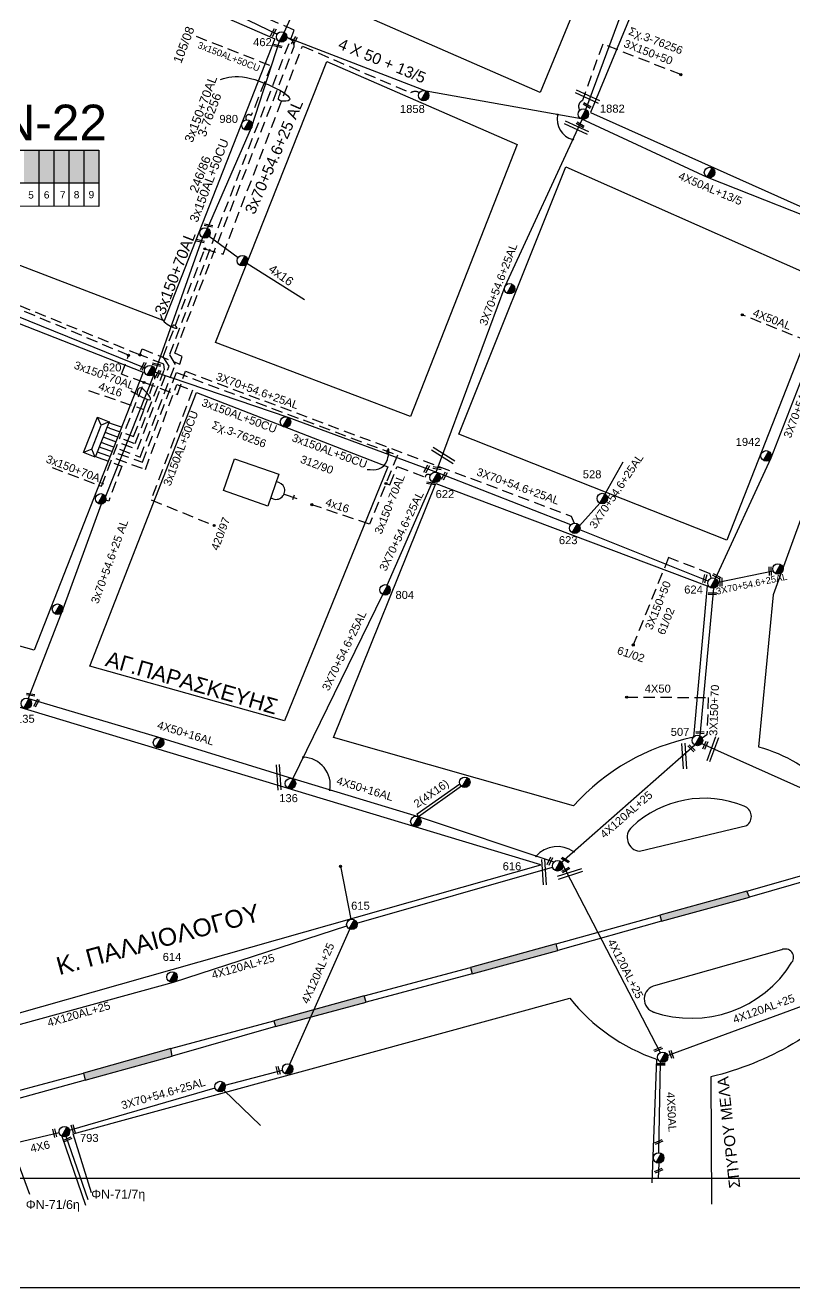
# Model space of a CAD drawing. Header units: millimetres. Extents: x 1421 to 7149, y 883 to 1925.
# Drawn here: x 5358 to 5531.3, y 887.4 to 1171.4 of the extents above; entities that cross this region are included whole.
import ezdxf
from ezdxf.enums import TextEntityAlignment as Align

# ---------------------------------------------------------------- set-up
doc = ezdxf.new("R2010")
doc.units = ezdxf.units.MM
doc.linetypes.add('DASHED', pattern=[19.05, 12.7, -6.35])
for name, color, linetype in [('4 X 50 + 13.5', 7, 'SYN_LINE'), ('Pillar OTE', 7, 'Continuous'), ('TRAIN', 7, 'Continuous'), ('Άγνωστα', 7, 'Continuous'), ('Γυμνά εναέρια ΧΤ (3Φ) 4x50AL', 7, 'Continuous'), ('Γυμνά εναέρια ΧΤ και ΦΟΠ (3Φ)   4x50+16AL', 7, 'Continuous'), ('Εναέρια παροχή ΧΤ 4x16', 7, 'SYN_LINE'), ('Καλώδια ΧΤ   3x150+70AL', 7, 'DASHED'), ('Καλώδια ΧΤ   3x150AL+50CU', 7, 'DASHED'), ('Μηχανική τομή', 7, 'Continuous'), ('Στύλος ΦΜ', 7, 'Continuous'), ('Στύλος ΦΜ @ 1', 7, 'Continuous'), ('Συνδέσεις', 7, 'Continuous'), ('Συνεστραμμένα ΧΤ   3x70+54.6+25 AL', 7, 'SYN_LINE'), ('Συνεστραμμένα ΧΤ   4x120+25 AL', 7, 'SYN_LINE'), ('Τομή', 7, 'Continuous'), ('Υποσταθμός πόλεως', 7, 'Continuous'), ('Υπόβαθρο ΔΕΗ', 7, 'Continuous'), ('Υπόγεια καλώδια Παροχών ΧΤ   4x16AL', 7, 'DASHED'), ('Υπόγεια καλώδια Παροχών ΧΤ   4x50AL', 7, 'DASHED')]:
    doc.layers.add(name, color=color, linetype=linetype)
doc.styles.add('arial', font='ARIAL.TTF')
doc.styles.get("Standard").update_dxf_attribs({"font": 'ARIAL.TTF'})
doc.linetypes.add('SYN_LINE', pattern='A,0.5,-0.0001,["/\\/\\/\\/",Standard,S=0.1,R=0,X=0,Y=-0.05],-0.25', length=0.7501)

# ---------------------------------------------------------------- blocks, each defined once
blk = doc.blocks.new('ΥΠΑΡΧΩΝ ΤΣΙΜΕΝΤΕΝΙΟΣ ΣΤΥΛΟΣ')
at = {"layer": 'Στύλος ΦΜ'}
blk.add_hatch(color=256, dxfattribs=at).paths.add_polyline_path([(-1.29, -2.28, 0.574793), (2.62, 0, 0.268822), (1.3, 2.27)])
blk.add_line((-1.29, -2.28), (1.3, 2.27), dxfattribs=at)
blk.add_circle((0, 0), 2.62, dxfattribs=at)
at = {"layer": 'Στύλος ΦΜ', "flags": 4}
for tag, p in [('ΤΥΠΟΣ', (-4.91, 3.03)), ('ΑΡΙΘΜΟΣ', (-4.68, 8.05))]:
    blk.add_attdef(tag, p, '', height=4, dxfattribs=at)
blk = doc.blocks.new('ΥΠΟΣΤΑΘΜΟΣ ΠΟΛΕΩΣ 8 ΑΝΑΧΩΡΗΣΕΩΝ')
at = {"layer": 'Υποσταθμός πόλεως', "linetype": 'Continuous', "ltscale": 40}
for p, q in [((-8.18, -2.82), (-8.18, -4)), ((-5.9, -2.82), (-5.9, -4)), ((-3.55, -2.82), (-3.55, -4)), ((-1.28, -2.82), (-1.28, -4)), ((1.23, -2.82), (1.23, -4)), ((3.56, -2.82), (3.56, -4)), ((6.03, -2.82), (6.03, -4)), ((8.16, -2.82), (8.16, -4))]:
    blk.add_line(p, q, dxfattribs=at)
blk.add_lwpolyline([(-8.57, 2.82), (8.57, 2.82), (8.57, -2.82), (-8.57, -2.82)], close=True, dxfattribs=at)
for points in [[(-5.75, 0), (-8.57, 2.82)], [(5.75, 0), (8.57, 2.82)], [(-8.57, -2.82), (-5.75, 0)], [(-5.75, 0), (5.75, 0)], [(8.57, -2.82), (5.75, 0)]]:
    blk.add_lwpolyline(points, dxfattribs=at)
at = {"layer": 'Υποσταθμός πόλεως', "linetype": 'SYN_LINE', "ltscale": 40, "flags": 1}
for tag, p in [('ΜΕΤΑΣΧΗΜΑΤΙΣΜΟΣ', (9.59, 1.44)), ('ΙΣΧΥΣ', (9.57, -1.35)), ('ΑΡΙΘΜΟΣ', (9.69, -4.07))]:
    blk.add_attdef(tag, p, '', height=1.8, dxfattribs=at)
blk = doc.blocks.new('_ΣΥΝΔΕΣΗ')
at = {"layer": 'Συνδέσεις', "linetype": 'SYN_LINE', "ltscale": 40}
blk.add_hatch(color=256, dxfattribs=at).paths.add_polyline_path([(0.5, -0.01, 1), (-0.5, -0.01, 1)])
at = {"layer": 'Συνδέσεις'}
blk.add_circle((0, -0.01), 0.5, dxfattribs=at)
blk = doc.blocks.new('ΜΗΧΑΝΙΚΗ ΤΟΜΗ')
at = {"layer": 'Μηχανική τομή', "ltscale": 40}
for p, q in [((-3.7, 1.2), (3.9, 1.2)), ((3.9, -0.4), (-3.7, -0.4))]:
    blk.add_line(p, q, dxfattribs=at)
blk = doc.blocks.new('ΤΟΜΗ')
at = {"layer": 'Τομή', "ltscale": 40}
for p, q in [((10.9, 0.2), (-12.1, 0.2)), ((10.9, -2.6), (-12.1, -2.6))]:
    blk.add_line(p, q, dxfattribs=at)

msp = doc.modelspace()

# ---------------------------------------------------------------- hatches: boundary and pattern name
at = {"lineweight": -3, "ltscale": 0.1}
for color, points in [(173, [(5357.79, 1135.99), (5361.18, 1135.99), (5361.18, 1143.36), (5357.8, 1143.36)]), (1, [(5361.18, 1135.99), (5364.58, 1135.98), (5364.58, 1143.36), (5361.18, 1143.36)]), (151, [(5364.58, 1135.98), (5367.91, 1135.98), (5367.92, 1143.36), (5364.58, 1143.36)]), (30, [(5367.91, 1135.98), (5371.3, 1135.98), (5371.3, 1143.36), (5367.92, 1143.36)]), (50, [(5371.3, 1135.98), (5374.62, 1135.97), (5374.62, 1143.36), (5371.3, 1143.36)])]:
    msp.add_hatch(color=color, dxfattribs=at).paths.add_polyline_path(points)
at = {"layer": 'TRAIN', "lineweight": -3, "ltscale": 0.2, "true_color": 0x000000}
h = msp.add_hatch(color=18, dxfattribs=at)
h.paths.add_polyline_path([(5307.8, 916.69), (5307.42, 918.5), (5291.25, 913.97), (5291.64, 912.39)])
h.paths.add_polyline_path([(5346.98, 927.34), (5346.42, 929.06), (5327.1, 923.73), (5327.5, 922.11)])
h.paths.add_polyline_path([(5391.16, 939.49), (5390.8, 941.26), (5371.15, 935.67), (5371.54, 934.13)])
h.paths.add_polyline_path([(5434.79, 951.66), (5434.38, 953.09), (5414.01, 947.46), (5414.41, 946.17)])
h.paths.add_polyline_path([(5477.96, 963.3), (5477.54, 964.78), (5458.29, 959.48), (5458.63, 957.99)])
h.paths.add_polyline_path([(5521.09, 975.25), (5520.53, 976.64), (5500.93, 971.24), (5501.27, 969.85)])
h.paths.add_polyline_path([(5564.01, 987.31), (5563.53, 988.6), (5544.44, 983.44), (5544.83, 982.11)])
h.paths.add_polyline_path([(5607.53, 999.35), (5607.16, 1000.76), (5587.56, 995.37), (5587.86, 994.04)])
h.paths.add_polyline_path([(5650.69, 1011.59), (5650.43, 1012.86), (5630.95, 1007.38), (5631.3, 1006.34)])
h.paths.add_polyline_path([(5693.88, 1023.68), (5693.54, 1024.95), (5674.54, 1019.61), (5674.85, 1018.33)])
h.paths.add_polyline_path([(5737.23, 1035.54), (5736.76, 1037), (5717.39, 1031.65), (5717.78, 1030.17)])
h.paths.add_polyline_path([(5781.19, 1047.77), (5780.76, 1049.26), (5760.34, 1043.65), (5760.67, 1041.73)])
h.paths.add_polyline_path([(5823.52, 1059.63), (5823.07, 1061.07), (5803.83, 1055.75), (5804.29, 1053.97)])
h.paths.add_polyline_path([(5866.61, 1071.7), (5866.15, 1073.03), (5846.43, 1067.52), (5846.95, 1066.09)])
h.paths.add_polyline_path([(5909.89, 1083.42), (5909.41, 1084.91), (5889.8, 1079.69), (5890.21, 1078.15)])
h.paths.add_polyline_path([(5953.62, 1094.95), (5953.28, 1096.29), (5933.64, 1091.23), (5934.01, 1089.9)])
h.paths.add_polyline_path([(5997.35, 1106.64), (5996.86, 1108.11), (5977.14, 1102.73), (5977.41, 1101.27)])
h.paths.add_polyline_path([(6041.21, 1118.34), (6040.88, 1119.37), (6021.2, 1114.3), (6021.57, 1112.96)])
h.paths.add_polyline_path([(6084.53, 1129.62), (6084.2, 1130.76), (6064.3, 1125.6), (6064.68, 1124.35)])
h.paths.add_polyline_path([(6127.84, 1140.22), (6127.5, 1141.53), (6107.81, 1136.75), (6108.04, 1135.46)])
h.paths.add_polyline_path([(6171.81, 1151.11), (6171.55, 1152.4), (6152.67, 1147.67), (6152.97, 1146.48)])
h.paths.add_polyline_path([(6215.28, 1161.86), (6215.01, 1163.14), (6195.81, 1158.3), (6195.88, 1157.15)])
h.paths.add_polyline_path([(6259.15, 1172.81), (6258.76, 1174.15), (6239.12, 1169.06), (6239.43, 1167.95)])
h.paths.add_polyline_path([(6302.5, 1183.67), (6302.14, 1184.91), (6282.47, 1179.85), (6282.81, 1178.57)])
h.paths.add_polyline_path([(6345.81, 1195.12), (6345.34, 1196.39), (6325.6, 1191.31), (6326.02, 1189.97)])
h.paths.add_polyline_path([(6389.67, 1206.66), (6389.36, 1207.87), (6369.29, 1202.62), (6369.56, 1201.31)])
h.paths.add_polyline_path([(6431.91, 1217.89), (6431.52, 1219.19), (6411.91, 1213.83), (6412.23, 1212.81)])
h.paths.add_polyline_path([(6475.2, 1229.3), (6474.9, 1230.66), (6454.09, 1224.93), (6454.19, 1223.75)])
h.paths.add_polyline_path([(6518.46, 1241.13), (6518.14, 1242.4), (6498.69, 1237.32), (6498.94, 1235.86)])
h.paths.add_polyline_path([(6561.41, 1252.93), (6561.1, 1254.23), (6541.97, 1248.81), (6542.17, 1247.61)])
h.paths.add_polyline_path([(6605.11, 1264.65), (6604.74, 1265.83), (6585.45, 1260.81), (6585.83, 1259.21)])
h.paths.add_polyline_path([(6648.4, 1276.42), (6648.08, 1277.7), (6628.72, 1272.46), (6629.08, 1271.24)])
h.paths.add_polyline_path([(6691.88, 1288.22), (6691.32, 1289.41), (6671.43, 1284.06), (6671.77, 1282.84)])
h.paths.add_polyline_path([(6734.35, 1299.93), (6733.96, 1301.31), (6715.25, 1296.1), (6715.55, 1294.88)])
h.paths.add_polyline_path([(6778.12, 1311.81), (6777.64, 1313.25), (6758.13, 1307.89), (6758.57, 1306.43)])
h.paths.add_polyline_path([(6825.97, 1324.96), (6825.39, 1326.48), (6801.39, 1319.86), (6801.75, 1318.29)])
h.paths.add_polyline_path([(6869.13, 1336.91), (6868.69, 1338.47), (6844.91, 1331.97), (6845.37, 1330.54)])
h.paths.add_polyline_path([(6912.31, 1348.82), (6911.85, 1350.46), (6887.72, 1343.51), (6888.16, 1342.14)])
h.paths.add_polyline_path([(6956.15, 1360.98), (6955.58, 1362.85), (6931.4, 1355.89), (6932, 1354.3)])
h.paths.add_polyline_path([(6984.31, 1370.76), (6975.32, 1368.08), (6975.69, 1366.38), (6984.41, 1368.68)])

# ---------------------------------------------------------------- linework, layer by layer
at = {"lineweight": -3, "ltscale": 0.1}
for points in [[(4932.72, 1917.4), (7149.36, 1917.4), (7149.36, 887.4), (4932.72, 887.4)], [(5038.25, 1899.55), (6989.1, 1899.55), (6989.1, 911.99), (5038.25, 911.99)]]:
    msp.add_lwpolyline(points, close=True, dxfattribs=at)
at = {"layer": '4 X 50 + 13.5', "color": 6, "lineweight": -3, "ltscale": 20}
msp.add_lwpolyline([(5543.52, 1124.59), (5511.66, 1137.2), (5483.2, 1150.37), (5448.34, 1156.63), (5416.93, 1168.67)], dxfattribs=at)
at = {"layer": 'Pillar OTE', "lineweight": -3, "ltscale": 40}
for points in [[(5344.29, 1130.72), (5344.29, 1143.36), (5374.62, 1143.36), (5374.62, 1130.69), (5344.29, 1130.72)], [(5361.18, 1130.7), (5361.18, 1143.36)], [(5364.58, 1130.7), (5364.58, 1143.36)], [(5367.91, 1130.7), (5367.92, 1143.36)], [(5371.3, 1130.69), (5371.3, 1143.36)], [(5344.29, 1136), (5374.62, 1135.97)]]:
    msp.add_lwpolyline(points, dxfattribs=at)
at = {"layer": 'TRAIN', "color": 18, "lineweight": -3, "ltscale": 0.2, "true_color": 0x000000}
for points in [[(5346.42, 929.06), (5371.15, 935.67), (5371.54, 934.13), (5391.16, 939.49), (5390.8, 941.26), (5414.01, 947.46), (5414.41, 946.17), (5434.79, 951.66), (5434.38, 953.09), (5458.29, 959.48), (5458.63, 957.99), (5477.96, 963.3), (5477.54, 964.78), (5500.93, 971.24), (5501.27, 969.85), (5521.09, 975.25), (5520.53, 976.64), (5544.44, 983.44)], [(5544.83, 982.11), (5521.09, 975.25), (5520.53, 976.64), (5500.93, 971.24), (5501.27, 969.85), (5477.96, 963.3), (5477.54, 964.78), (5458.29, 959.48), (5458.63, 957.99), (5434.79, 951.66), (5434.38, 953.09), (5414.01, 947.46), (5414.41, 946.17), (5391.16, 939.49), (5390.8, 941.26), (5371.15, 935.67), (5371.54, 934.13), (5346.98, 927.34)]]:
    msp.add_lwpolyline(points, dxfattribs=at)
at = {"layer": 'Άγνωστα', "lineweight": -3, "ltscale": 0.1}
msp.add_lwpolyline([(5405.16, 1073.91), (5415.14, 1070.44), (5412.64, 1063.26), (5402.66, 1066.73)], close=True, dxfattribs=at)
for points in [[(5416.31, 1065.96), (5419.2, 1064.98)], [(5418.6, 1065.72), (5418.23, 1064.67)]]:
    msp.add_lwpolyline(points, dxfattribs=at)
msp.add_arc((5414.51, 1066.73), 1.96, 232.3202, 89.3492, dxfattribs=at)
for points in [[(5381.83, 1089.17), (5386.26, 1087.5), (5383.69, 1089.78), (5383.16, 1088.38)], [(5435, 1071.49), (5439.57, 1073.74), (5439.69, 1076.03), (5439.47, 1075.28), (5439.84, 1075.08)]]:
    msp.add_spline(points, degree=3, dxfattribs=at)
at = {"layer": 'Γυμνά εναέρια ΧΤ (3Φ) 4x50AL', "color": 1, "lineweight": -3, "ltscale": 0.2}
msp.add_lwpolyline([(5337.59, 1203.9), (5380.72, 1185.89), (5414.75, 1169.42)], dxfattribs=at)
at = {"layer": 'Γυμνά εναέρια ΧΤ (3Φ) 4x50AL', "color": 5, "lineweight": -3, "ltscale": 0.2}
for points in [[(5500.98, 938.23), (5500.58, 917.78)], [(5500.68, 915.43), (5500.53, 911.99)]]:
    msp.add_lwpolyline(points, dxfattribs=at)
at = {"layer": 'Γυμνά εναέρια ΧΤ και ΦΟΠ (3Φ)   4x50+16AL', "color": 1, "lineweight": -3, "ltscale": 0.1}
msp.add_lwpolyline([(5484.28, 1152.46), (5497.9, 1189.4), (5513.05, 1225.21), (5523.01, 1246.42)], dxfattribs=at)
at = {"layer": 'Γυμνά εναέρια ΧΤ και ΦΟΠ (3Φ)   4x50+16AL', "color": 85, "lineweight": -3, "ltscale": 0.1}
msp.add_lwpolyline([(5418.28, 1001.89), (5388.65, 1011.06), (5358.88, 1019.88)], dxfattribs=at)
at = {"layer": 'Εναέρια παροχή ΧΤ 4x16', "color": 85, "lineweight": -3, "ltscale": 0.1}
for points in [[(5399.42, 1123.96), (5406.01, 1119.21)], [(5407.96, 1117.87), (5420.89, 1109.73)]]:
    msp.add_lwpolyline(points, dxfattribs=at)
at = {"layer": 'Εναέρια παροχή ΧΤ 4x16', "color": 30, "linetype": 'Continuous', "lineweight": -3, "ltscale": 0.1}
for points in [[(5446.57, 993.34), (5446.31, 994.05), (5455.89, 1000.77)], [(5456.24, 1000.23), (5446.57, 993.34)]]:
    msp.add_lwpolyline(points, dxfattribs=at)
at = {"layer": 'Εναέρια παροχή ΧΤ 4x16', "color": 30, "linetype": 'Continuous', "lineweight": -3, "ltscale": 0.2}
msp.add_lwpolyline([(5429.01, 982.21), (5431.35, 970.3)], dxfattribs=at)
at = {"layer": 'Καλώδια ΧΤ   3x150+70AL', "color": 6, "lineweight": -3, "ltscale": 0.2}
msp.add_lwpolyline([(5376.15, 1078.59), (5383.31, 1076.04), (5390.45, 1094.73), (5389.11, 1096.87), (5398.46, 1121.11), (5402.61, 1119.93), (5420.47, 1166.73), (5444.78, 1156.22, -0.280395), (5446.78, 1156.27)], format="xyb", dxfattribs=at)
at = {"layer": 'Καλώδια ΧΤ   3x150+70AL', "color": 173, "lineweight": -3, "ltscale": 0.2}
for points in [[(5377.42, 1081.81), (5380.71, 1080.74), (5384.8, 1091.07), (5379.72, 1092.91), (5381.31, 1097.18), (5353.98, 1108.7), (5352.99, 1108.21)], [(5511.83, 1020.21), (5511.53, 1011.79), (5510.43, 1011.06)]]:
    msp.add_lwpolyline(points, dxfattribs=at)
at = {"layer": 'Καλώδια ΧΤ   3x150+70AL', "color": 27, "lineweight": -3, "ltscale": 0.2}
msp.add_lwpolyline([(5364.09, 1071.93), (5375.2, 1067.72), (5379.83, 1079.85)], dxfattribs=at)
at = {"layer": 'Καλώδια ΧΤ   3x150+70AL', "color": 30, "lineweight": -3, "ltscale": 0.2}
msp.add_lwpolyline([(5441.83, 1074.72), (5435.54, 1059.16)], dxfattribs=at)
msp.add_lwpolyline([(5439.25, 1068.33), (5440.16, 1068.07), (5441.79, 1072.14), (5448.05, 1069.76, -0.628968), (5449.25, 1070.17)], format="xyb", dxfattribs=at)
at = {"layer": 'Καλώδια ΧΤ   3x150AL+50CU', "color": 151, "lineweight": -3, "ltscale": 0.2}
msp.add_lwpolyline([(5375.69, 1077.42), (5383.91, 1074.29), (5391.85, 1095.09), (5390.58, 1097.41), (5418.58, 1170.35), (5339.45, 1204.35, 0.571499), (5337.55, 1205.03)], format="xyb", dxfattribs=at)
at = {"layer": 'Καλώδια ΧΤ   3x150AL+50CU', "color": 1, "lineweight": -3, "ltscale": 0.2}
for points in [[(5396.52, 1168.95), (5413.41, 1162.32), (5408.91, 1151.1)], [(5383.87, 1097.26), (5384.34, 1098.63), (5392.84, 1095.21), (5393.41, 1096.88), (5391.69, 1097.66), (5418.53, 1166.49)], [(5376.58, 1079.68), (5382.79, 1077.33), (5389.38, 1093.92), (5389.24, 1095.22), (5383.87, 1097.26), (5348.83, 1111.57), (5321.68, 1122.79)]]:
    msp.add_lwpolyline(points, dxfattribs=at)
at = {"layer": 'Καλώδια ΧΤ   3x150AL+50CU', "color": 6, "lineweight": -3, "ltscale": 0.2}
msp.add_lwpolyline([(5505.66, 1160.33), (5488.05, 1167.2), (5483.47, 1154.49, 0.471854), (5482.9, 1152.31)], format="xyb", dxfattribs=at)
at = {"layer": 'Καλώδια ΧΤ   3x150AL+50CU', "color": 173, "lineweight": -3, "ltscale": 0.2}
for points in [[(5384.8, 1091.07), (5392.31, 1088.36), (5394.11, 1093.59), (5480.96, 1061.01), (5481.66, 1059.44)], [(5512.46, 1047.04), (5512.25, 1048.04), (5502.88, 1051.66), (5494.93, 1032.01)]]:
    msp.add_lwpolyline(points, dxfattribs=at)
at = {"layer": 'Καλώδια ΧΤ   3x150AL+50CU', "color": 30, "lineweight": -3, "ltscale": 0.2}
msp.add_lwpolyline([(5375.28, 1076.37), (5384.42, 1073.16), (5392.1, 1093.29), (5441.83, 1074.72)], dxfattribs=at)
at = {"layer": 'Καλώδια ΧΤ   3x150AL+50CU', "color": 27, "lineweight": -3, "ltscale": 0.2}
msp.add_lwpolyline([(5377.03, 1080.82), (5382.45, 1078.93), (5384.78, 1084.99), (5387.25, 1091.79), (5387.12, 1093.18)], dxfattribs=at)
at = {"layer": 'Καλώδια ΧΤ   3x150AL+50CU', "color": 50, "lineweight": -3, "ltscale": 0.2}
msp.add_lwpolyline([(5374.85, 1075.27), (5385.1, 1071.5), (5392.17, 1090.63), (5395.7, 1089.3), (5386.37, 1064.66), (5400.58, 1058.87)], dxfattribs=at)
at = {"layer": 'Καλώδια ΧΤ   3x150AL+50CU', "color": 85, "lineweight": -3, "ltscale": 0.2}
msp.add_lwpolyline([(5374.43, 1074.21), (5379.77, 1072.26), (5376.83, 1064.39), (5376.17, 1064.57)], dxfattribs=at)
at = {"layer": 'Καλώδια ΧΤ   3x150AL+50CU', "color": 1, "lineweight": -3, "ltscale": 0.2}
for centre, radius, start, end in [((5417.05, 1166.91), 1.54, 343.9966, 96.5553), ((5408.39, 1150.62), 0.708, 42.652, 219.3527)]:
    msp.add_arc(centre, radius, start, end, dxfattribs=at)
at = {"layer": 'Συνεστραμμένα ΧΤ   3x70+54.6+25 AL', "color": 85, "lineweight": -3, "ltscale": 20}
for points in [[(5416.34, 1169.83), (5424.29, 1187.51)], [(5397.93, 1123.69), (5387.22, 1093.42), (5376.1, 1065.39)], [(5375.15, 1063.71), (5366.5, 1040.06), (5358.72, 1019.95)], [(5365.71, 922.25), (5305.24, 908)]]:
    msp.add_lwpolyline(points, dxfattribs=at)
at = {"layer": 'Συνεστραμμένα ΧΤ   3x70+54.6+25 AL', "color": 1, "lineweight": -3, "ltscale": 20}
msp.add_lwpolyline([(5399.1, 1125.73), (5408.96, 1148.41), (5415.34, 1168.08)], dxfattribs=at)
at = {"layer": 'Συνεστραμμένα ΧΤ   3x70+54.6+25 AL', "color": 6, "lineweight": -3, "ltscale": 20}
msp.add_lwpolyline([(5450.56, 1070.87), (5466.07, 1112.75), (5483.43, 1150.26)], dxfattribs=at)
at = {"layer": 'Συνεστραμμένα ΧΤ   3x70+54.6+25 AL', "color": 173, "lineweight": -3, "ltscale": 20}
for points in [[(5513.45, 1046.96), (5525.95, 1074.13), (5537.51, 1103.81), (5544.05, 1123.17)], [(5480.86, 1059.02), (5450.92, 1070.73)], [(5511.77, 1046.37), (5482.88, 1057.89)], [(5526.44, 1048.62), (5514.04, 1046.09)], [(5509.96, 1011.54), (5513.04, 1044.77)]]:
    msp.add_lwpolyline(points, dxfattribs=at)
at = {"layer": 'Συνεστραμμένα ΧΤ   3x70+54.6+25 AL', "color": 27, "lineweight": -3, "ltscale": 20}
for points in [[(5385.03, 1094.27), (5353.03, 1107.25)], [(5450.92, 1070.73), (5417.23, 1083.2), (5387.22, 1093.42)], [(5510.36, 1009.87), (5536.74, 998.05)]]:
    msp.add_lwpolyline(points, dxfattribs=at)
at = {"layer": 'Συνεστραμμένα ΧΤ   3x70+54.6+25 AL', "color": 173, "lineweight": -3, "ltscale": 8}
for points in [[(5492.61, 1073.1), (5488.55, 1065.97)], [(5487.38, 1063.92), (5482.82, 1058.8)]]:
    msp.add_lwpolyline(points, dxfattribs=at)
at = {"layer": 'Συνεστραμμένα ΧΤ   3x70+54.6+25 AL', "color": 30, "lineweight": -3, "ltscale": 20}
for points in [[(5439.54, 1045.49), (5449.75, 1068.69)], [(5418.28, 1001.89), (5438.55, 1043.35)], [(5403.05, 932.96), (5415.97, 936.32)], [(5367.99, 922.84), (5400.78, 932.34)], [(5372.21, 907.19), (5367.24, 921.4)]]:
    msp.add_lwpolyline(points, dxfattribs=at)
msp.add_lwpolyline([(5439.06, 1044.41), (5439.06, 1044.41)], close=True, dxfattribs=at)
at = {"layer": 'Συνεστραμμένα ΧΤ   3x70+54.6+25 AL', "color": 30, "lineweight": -3, "ltscale": 15}
msp.add_lwpolyline([(5402.76, 931.85), (5410.99, 923.9)], dxfattribs=at)
at = {"layer": 'Συνεστραμμένα ΧΤ   4x120+25 AL', "color": 5, "lineweight": -3, "ltscale": 20}
for points in [[(5508.8, 1009.49), (5478.8, 983.1), (5501.01, 940.3)], [(5502.66, 939.66), (5546.09, 955.61)]]:
    msp.add_lwpolyline(points, dxfattribs=at)
at = {"layer": 'Συνεστραμμένα ΧΤ   4x120+25 AL', "color": 30, "lineweight": -3, "ltscale": 20}
for points in [[(5477.09, 983.16), (5446.57, 993.34), (5418.34, 1001.86)], [(5432.71, 969.46), (5476.78, 982)], [(5391.42, 956.17), (5430.45, 968.81)], [(5417.59, 937.69), (5431.1, 968.06)], [(5354, 945.91), (5354, 945.91), (5391.42, 956.17)]]:
    msp.add_lwpolyline(points, dxfattribs=at)
at = {"layer": 'Συνεστραμμένα ΧΤ   4x120+25 AL', "color": 151, "lineweight": -3, "ltscale": 20}
msp.add_lwpolyline([(5501.56, 939.25), (5501.56, 939.25)], dxfattribs=at)
at = {"layer": 'Συνεστραμμένα ΧΤ   4x120+25 AL', "color": 85, "lineweight": -3, "ltscale": 20}
msp.add_lwpolyline([(5366.28, 921.49), (5371.64, 905.99)], dxfattribs=at)
at = {"layer": 'Υπόβαθρο ΔΕΗ', "lineweight": -3, "ltscale": 0.2}
for points in [[(5473.95, 1156.33), (5430.18, 1175.39), (5466.3, 1266.53), (5512.55, 1249.9), (5473.95, 1156.33)], [(5485.34, 1151.79), (5543.82, 1125.6), (5580.14, 1224.68), (5524.19, 1245.63), (5485.34, 1151.79)], [(5318.27, 1132.16), (5346.99, 1197.59), (5414.25, 1168.41), (5389.33, 1104.9), (5318.27, 1132.16)], [(5444.79, 1083.44), (5400.91, 1100.09), (5425.97, 1163.27), (5468.83, 1144.62), (5444.79, 1083.44)], [(5515.98, 1055.62), (5455.64, 1079.47), (5479.76, 1139.61), (5538.71, 1113.47), (5515.98, 1055.62)], [(5328.05, 1079.59), (5338.48, 1111.45), (5384.56, 1093.38), (5360.04, 1030.83), (5288.22, 1050.94)], [(5372.6, 1027.23), (5396.59, 1088.81), (5439.68, 1072.07), (5416.4, 1014.94), (5372.6, 1027.23)], [(5261, 922.12), (5474.1, 982.51), (5303.96, 1033.88), (5294.72, 1029.64), (5261, 922.12)], [(5359.1, 908.37), (5355.43, 918.35), (5317.4, 908.04)]]:
    msp.add_lwpolyline(points, dxfattribs=at)
for points in [[(5538.98, 999.73), (5558.66, 1005.89), (5593.8, 1098.2), (5550.82, 1110.16), (5526.45, 1043.28), (5523.15, 1009.1, -0.133383), (5538.98, 999.73, 3.241505)], [(5481.49, 995.82), (5427.44, 1011.21), (5450.48, 1068.31), (5511.55, 1045.34), (5508.52, 1011.25, 0.161605), (5481.49, 995.82, -4.421072)], [(5576.03, 913.83), (5600.39, 919.14), (5600.03, 926.8), (5546.22, 954.75, -0.151715), (5512.41, 934.87), (5512.55, 906.21)], [(5372.98, 908.76), (5368.81, 922.01), (5480.62, 952.53, 0.141832), (5500.15, 938.82), (5499.14, 911.04)]]:
    msp.add_lwpolyline(points, format="xyb", dxfattribs=at)
at = {"layer": 'Υπόβαθρο ΔΕΗ', "lineweight": -3, "ltscale": 0.1}
for points in [[(5496.34, 985.59), (5520.47, 991.43)], [(5528.34, 963.42), (5499.94, 955.41)]]:
    msp.add_lwpolyline(points, dxfattribs=at)
at = {"layer": 'Υπόβαθρο ΔΕΗ', "lineweight": -3}
for centre, radius, start, end in [((5482.62, 1150.37), 4.85, 168.8279, 254.4164), ((5420.46, 1000.49), 6.27, 349.3378, 88.2644), ((5477.84, 980.27), 6.4, 54.8377, 138.5457)]:
    msp.add_arc(centre, radius, start, end, dxfattribs=at)
at = {"layer": 'Υπόβαθρο ΔΕΗ', "lineweight": -3, "ltscale": 0.1}
for centre, radius, start, end in [((5510.88, 973.83), 23.69, 67.6893, 133.3679), ((5519.09, 993.43), 2.43, 304.3559, 71.3907), ((5496.7, 988.71), 3.14, 131.8108, 263.2731), ((5529.16, 961.74), 1.87, 323.3236, 115.8971), ((5508.02, 974.68), 26.65, 250.8848, 328.1534), ((5500.52, 952.36), 3.11, 100.6858, 256.1057)]:
    msp.add_arc(centre, radius, start, end, dxfattribs=at)
for points in [[(5402.04, 1159.26), (5407.89, 1159.7), (5416.71, 1154.34), (5415.1, 1154.73), (5415.34, 1155.88), (5415.56, 1156.68)], [(5388.46, 1106.41), (5389.98, 1104.19), (5392.19, 1103.46), (5391.39, 1103.99), (5391.19, 1103.53)]]:
    msp.add_spline(points, degree=3, dxfattribs=at)
at = {"layer": 'Υπόγεια καλώδια Παροχών ΧΤ   4x16AL', "color": 27, "lineweight": -3, "ltscale": 0.2}
msp.add_lwpolyline([(5372.26, 1089.26), (5384.78, 1084.99)], dxfattribs=at)
at = {"layer": 'Υπόγεια καλώδια Παροχών ΧΤ   4x16AL', "color": 30, "lineweight": -3, "ltscale": 0.2}
msp.add_lwpolyline([(5435.54, 1059.16), (5422.57, 1063.57)], dxfattribs=at)
at = {"layer": 'Υπόγεια καλώδια Παροχών ΧΤ   4x50AL', "color": 173, "lineweight": -3, "ltscale": 0.2}
for points in [[(5535.66, 1103.96), (5534.35, 1100.33), (5519.47, 1106.29)], [(5493.45, 1020.26), (5511.83, 1020.21)]]:
    msp.add_lwpolyline(points, dxfattribs=at)

# ---------------------------------------------------------------- block references
at = {"layer": 'Μηχανική τομή', "lineweight": -3}
for p, xscale, yscale, zscale, rotation in [((5413.83, 1169.86), 0.2500000000009046, 0.2500000000009046, 0.2500000000009046, 240.8557894350664), ((5418.58, 1168.04), 0.2500000000009046, 0.2500000000009046, 0.2500000000009046, 240.8557894350664), ((5414.95, 1166.86), 0.2500000000010965, 0.2500000000010965, 0.2500000000010965, 167.7258165269128), ((5484.61, 1153.46), 0.2500000000019013, 0.2500000000019013, 0.2500000000019013, 148.9076831861475), ((5483.06, 1149.1), 0.2500000000019013, 0.2500000000019013, 0.2500000000019013, 148.9076831861475), ((5399.33, 1126.47), 0.2500000000010965, 0.2500000000010965, 0.2500000000010965, 167.7258165269128), ((5397.51, 1122.97), 0.2500000000010965, 0.2500000000010965, 0.2500000000010965, 167.7258165269128), ((5384.53, 1094.79), 0.2500000000009923, 0.2500000000009923, 0.2500000000009923, 241.324472097579), ((5387.66, 1095.17), 0.2500000000010965, 0.2500000000010965, 0.2500000000010965, 167.7258165269128), ((5387.89, 1093), 0.2500000000009923, 0.2500000000009923, 0.2500000000009923, 241.324472097579), ((5448.35, 1071.68), 0.2500000000009923, 0.2500000000009923, 0.2500000000009923, 241.324472097579), ((5450.83, 1071.88), 0.2500000000009366, 0.2500000000009366, 0.2500000000009366, 171.3215733661055), ((5452.32, 1070.09), 0.2500000000009923, 0.2500000000009923, 0.2500000000009923, 241.324472097579), ((5449.39, 1068.47), 0.2500000000009366, 0.2500000000009366, 0.2500000000009366, 171.3215733661055), ((5525.85, 1048.59), 0.2500000000008227, 0.2500000000008227, 0.2500000000008227, 91.51974563577927), ((5511.11, 1046.87), 0.250000000000757, 0.250000000000757, 0.250000000000757, 74.83224031745658), ((5513.77, 1047.52), 0.2500000000006323, 0.2500000000006323, 0.2500000000006323, 152.4461960767975), ((5514.77, 1046.13), 0.2500000000008227, 0.2500000000008227, 0.2500000000008227, 91.51974563577927), ((5512.73, 1043.45), 0.2500000000010112, 0.2500000000010112, 0.2500000000010112, 358.3813815455956), ((5359.31, 1020.91), 0.2500000000010174, 0.2500000000010174, 0.2500000000010174, 170.0790743430579), ((5360.51, 1019.03), 0.2500000000009923, 0.2500000000009923, 0.2500000000009923, 241.324472097579), ((5509.98, 1012.4), 0.2500000000008908, 0.2500000000008908, 0.2500000000008908, 176.3212538849071), ((5508.13, 1008.83), 0.2500000000008989, 0.2500000000008989, 0.2500000000008989, 136.4974392631118), ((5511.23, 1009.34), 0.2500000000006644, 0.2500000000006644, 0.2500000000006644, 65.39041015208609), ((5476.06, 983.44), 0.2500000000019363, 0.2500000000019363, 0.2500000000019363, 243.511125088311), ((5479.7, 983.7), 0.2500000000019013, 0.2500000000019013, 0.2500000000019013, 148.9076831861475), ((5479.72, 981.51), 0.2500000000017827, 0.2500000000017827, 0.2500000000017827, 209.6920963125933), ((5500.51, 941.16), 0.250000000000904, 0.250000000000904, 0.250000000000904, 203.8324339419202), ((5503.39, 939.9), 0.2500000000006313, 0.2500000000006313, 0.2500000000006313, 289.793757501884), ((5501.16, 937.76), 0.2500000000007838, 0.2500000000007838, 0.2500000000007838, 179.3283911395822), ((5415.07, 936.31), 0.2500000000004533, 0.2500000000004533, 0.2500000000004533, 104.9205903053402), ((5364.77, 922.2), 0.2500000000004533, 0.2500000000004533, 0.2500000000004533, 104.9205903053402), ((5368.94, 923.15), 0.2500000000004533, 0.2500000000004533, 0.2500000000004533, 104.9205903053402), ((5367.59, 920.89), 0.250000000000904, 0.250000000000904, 0.250000000000904, 203.8324339419202), ((5500.63, 920.28), 0.250000000000904, 0.250000000000904, 0.250000000000904, 203.8324339419202), ((5500.61, 913.83), 0.250000000000904, 0.250000000000904, 0.250000000000904, 203.8324339419202)]:
    msp.add_blockref('ΜΗΧΑΝΙΚΗ ΤΟΜΗ', p, dxfattribs=dict(at, xscale=xscale, yscale=yscale, zscale=zscale, rotation=rotation))
at = {"layer": 'Στύλος ΦΜ @ 1', "lineweight": -3, "ltscale": 40}
ref = msp.add_blockref('ΥΠΑΡΧΩΝ ΤΣΙΜΕΝΤΕΝΙΟΣ ΣΤΥΛΟΣ', (5415.76, 1168.81), dxfattribs=dict(at, xscale=0.4499999999998181, yscale=0.4499999999998181, zscale=0.4499999999998181))
ref.add_attrib('ΑΡΙΘΜΟΣ', '462', (5409.35, 1166.73), dxfattribs={"layer": 'Στύλος ΦΜ', "height": 1.8, "flags": 4})
ref = msp.add_blockref('ΥΠΑΡΧΩΝ ΤΣΙΜΕΝΤΕΝΙΟΣ ΣΤΥΛΟΣ', (5447.76, 1155.61), dxfattribs=dict(at, xscale=0.4499999999998181, yscale=0.4499999999998181, zscale=0.4499999999998181))
ref.add_attrib('ΑΡΙΘΜΟΣ', '1858', (5442.41, 1151.7), dxfattribs={"layer": 'Στύλος ΦΜ', "height": 1.8, "flags": 4})
ref = msp.add_blockref('ΥΠΑΡΧΩΝ ΤΣΙΜΕΝΤΕΝΙΟΣ ΣΤΥΛΟΣ', (5483.69, 1151.44), dxfattribs=dict(at, xscale=0.4499999999998181, yscale=0.4499999999998181, zscale=0.4499999999998181))
ref.add_attrib('ΑΡΙΘΜΟΣ', '1882', (5487.42, 1151.78), dxfattribs={"layer": 'Στύλος ΦΜ', "height": 1.8, "flags": 4})
ref = msp.add_blockref('ΥΠΑΡΧΩΝ ΤΣΙΜΕΝΤΕΝΙΟΣ ΣΤΥΛΟΣ', (5407.94, 1149), dxfattribs=dict(at, xscale=0.4499999999998181, yscale=0.4499999999998181, zscale=0.4499999999998181))
ref.add_attrib('ΑΡΙΘΜΟΣ', '980', (5401.75, 1149.46), dxfattribs={"layer": 'Στύλος ΦΜ', "height": 1.8, "flags": 4})
at = {"layer": 'Στύλος ΦΜ @ 1', "lineweight": -3, "ltscale": 40, "xscale": 0.4499999999998181, "yscale": 0.4499999999998181, "zscale": 0.4499999999998181}
for p in [(5512.1, 1138.3), (5398.51, 1124.71), (5406.93, 1118.47), (5467.09, 1112.16), (5416.64, 1082.18), (5375.04, 1064.88), (5527.5, 1049.12), (5365.32, 1040.05), (5388.06, 1010.04), (5457.01, 1001.12), (5445.98, 992.32), (5501.56, 939.25), (5417.11, 936.61), (5401.91, 932.67), (5500.65, 916.61)]:
    msp.add_blockref('ΥΠΑΡΧΩΝ ΤΣΙΜΕΝΤΕΝΙΟΣ ΣΤΥΛΟΣ', p, dxfattribs=at)
at = {"layer": 'Στύλος ΦΜ @ 1', "lineweight": -3, "ltscale": 40}
ref = msp.add_blockref('ΥΠΑΡΧΩΝ ΤΣΙΜΕΝΤΕΝΙΟΣ ΣΤΥΛΟΣ', (5386.08, 1093.73), dxfattribs=dict(at, xscale=0.4499999999998181, yscale=0.4499999999998181, zscale=0.4499999999998181))
ref.add_attrib('ΑΡΙΘΜΟΣ', '620', (5375.5, 1093.55), dxfattribs={"layer": 'Στύλος ΦΜ', "height": 1.8, "flags": 4})
ref = msp.add_blockref('ΥΠΑΡΧΩΝ ΤΣΙΜΕΝΤΕΝΙΟΣ ΣΤΥΛΟΣ', (5524.85, 1074.55), dxfattribs=dict(at, xscale=0.4499999999998181, yscale=0.4499999999998181, zscale=0.4499999999998181))
ref.add_attrib('ΑΡΙΘΜΟΣ', '1942', (5517.99, 1076.8), dxfattribs={"layer": 'Στύλος ΦΜ', "height": 1.8, "flags": 4})
ref = msp.add_blockref('ΥΠΑΡΧΩΝ ΤΣΙΜΕΝΤΕΝΙΟΣ ΣΤΥΛΟΣ', (5450.33, 1069.71), dxfattribs=dict(at, xscale=0.4499999999998181, yscale=0.4499999999998181, zscale=0.4499999999998181))
ref.add_attrib('ΑΡΙΘΜΟΣ', '622', (5450.43, 1065.06), dxfattribs={"layer": 'Στύλος ΦΜ', "height": 1.8, "flags": 4})
ref = msp.add_blockref('ΥΠΑΡΧΩΝ ΤΣΙΜΕΝΤΕΝΙΟΣ ΣΤΥΛΟΣ', (5487.96, 1064.95), dxfattribs=dict(at, xscale=0.4499999999998181, yscale=0.4499999999998181, zscale=0.4499999999998181))
ref.add_attrib('ΑΡΙΘΜΟΣ', '528', (5483.57, 1069.51), dxfattribs={"layer": 'Στύλος ΦΜ', "height": 1.8, "flags": 4})
ref = msp.add_blockref('ΥΠΑΡΧΩΝ ΤΣΙΜΕΝΤΕΝΙΟΣ ΣΤΥΛΟΣ', (5481.77, 1058.27), dxfattribs=dict(at, xscale=0.4499999999998181, yscale=0.4499999999998181, zscale=0.4499999999998181))
ref.add_attrib('ΑΡΙΘΜΟΣ', '623', (5478.19, 1054.69), dxfattribs={"layer": 'Στύλος ΦΜ', "height": 1.8, "flags": 4})
ref = msp.add_blockref('ΥΠΑΡΧΩΝ ΤΣΙΜΕΝΤΕΝΙΟΣ ΣΤΥΛΟΣ', (5439.06, 1044.41), dxfattribs=dict(at, xscale=0.4499999999998181, yscale=0.4499999999998181, zscale=0.4499999999998181))
ref.add_attrib('ΑΡΙΘΜΟΣ', '804', (5441.4, 1042.37), dxfattribs={"layer": 'Στύλος ΦΜ', "height": 1.8, "flags": 4})
ref = msp.add_blockref('ΥΠΑΡΧΩΝ ΤΣΙΜΕΝΤΕΝΙΟΣ ΣΤΥΛΟΣ', (5512.87, 1045.94), dxfattribs=dict(at, xscale=0.4499999999998181, yscale=0.4499999999998181, zscale=0.4499999999998181))
ref.add_attrib('ΑΡΙΘΜΟΣ', '624', (5506.4, 1043.58), dxfattribs={"layer": 'Στύλος ΦΜ', "height": 1.8, "flags": 4})
ref = msp.add_blockref('ΥΠΑΡΧΩΝ ΤΣΙΜΕΝΤΕΝΙΟΣ ΣΤΥΛΟΣ', (5358.3, 1018.85), dxfattribs=dict(at, xscale=0.4499999999998181, yscale=0.4499999999998181, zscale=0.4499999999998181))
ref.add_attrib('ΑΡΙΘΜΟΣ', '135', (5355.98, 1014.51), dxfattribs={"layer": 'Στύλος ΦΜ', "height": 1.8, "flags": 4})
ref = msp.add_blockref('ΥΠΑΡΧΩΝ ΤΣΙΜΕΝΤΕΝΙΟΣ ΣΤΥΛΟΣ', (5509.38, 1010.52), dxfattribs=dict(at, xscale=0.4499999999998181, yscale=0.4499999999998181, zscale=0.4499999999998181))
ref.add_attrib('ΑΡΙΘΜΟΣ', '507', (5503.37, 1011.56), dxfattribs={"layer": 'Στύλος ΦΜ', "height": 1.8, "flags": 4})
ref = msp.add_blockref('ΥΠΑΡΧΩΝ ΤΣΙΜΕΝΤΕΝΙΟΣ ΣΤΥΛΟΣ', (5417.76, 1000.84), dxfattribs=dict(at, xscale=0.4499999999998181, yscale=0.4499999999998181, zscale=0.4499999999998181))
ref.add_attrib('ΑΡΙΘΜΟΣ', '136', (5415.23, 996.65), dxfattribs={"layer": 'Στύλος ΦΜ', "height": 1.8, "flags": 4})
ref = msp.add_blockref('ΥΠΑΡΧΩΝ ΤΣΙΜΕΝΤΕΝΙΟΣ ΣΤΥΛΟΣ', (5477.91, 982.33), dxfattribs=dict(at, xscale=0.4499999999998181, yscale=0.4499999999998181, zscale=0.4499999999998181))
ref.add_attrib('ΑΡΙΘΜΟΣ', '616', (5465.53, 981.33), dxfattribs={"layer": 'Στύλος ΦΜ', "height": 1.8, "flags": 4})
ref = msp.add_blockref('ΥΠΑΡΧΩΝ ΤΣΙΜΕΝΤΕΝΙΟΣ ΣΤΥΛΟΣ', (5431.58, 969.14), dxfattribs=dict(at, xscale=0.4499999999998181, yscale=0.4499999999998181, zscale=0.4499999999998181))
ref.add_attrib('ΑΡΙΘΜΟΣ', '615', (5431.42, 972.45), dxfattribs={"layer": 'Στύλος ΦΜ', "height": 1.8, "flags": 4})
ref = msp.add_blockref('ΥΠΑΡΧΩΝ ΤΣΙΜΕΝΤΕΝΙΟΣ ΣΤΥΛΟΣ', (5391.1, 957.31), dxfattribs=dict(at, xscale=0.4499999999998181, yscale=0.4499999999998181, zscale=0.4499999999998181))
ref.add_attrib('ΑΡΙΘΜΟΣ', '614', (5389, 960.93), dxfattribs={"layer": 'Στύλος ΦΜ', "height": 1.8, "flags": 4})
ref = msp.add_blockref('ΥΠΑΡΧΩΝ ΤΣΙΜΕΝΤΕΝΙΟΣ ΣΤΥΛΟΣ', (5366.86, 922.51), dxfattribs=dict(at, xscale=0.4499999999998181, yscale=0.4499999999998181, zscale=0.4499999999998181))
ref.add_attrib('ΑΡΙΘΜΟΣ', '793', (5370.37, 920.21), dxfattribs={"layer": 'Στύλος ΦΜ', "height": 1.8, "flags": 4})
at = {"layer": 'Συνδέσεις', "lineweight": -3}
for p, xscale, yscale, zscale in [((5505.66, 1160.33), 0.4777242751392805, 0.4777242751392805, 0.4777242751392805), ((5477.87, 1151.33), 0.25, 0.25, 0.25), ((5481.32, 1145.7), 0.25, 0.25, 0.25), ((5398.47, 1121.12), 0.4777242751392805, 0.4777242751392805, 0.4777242751392805), ((5519.47, 1106.29), 0.4777242751392805, 0.4777242751392805, 0.4777242751392805), ((5381.31, 1097.19), 0.4777242751392805, 0.4777242751392805, 0.4777242751392805), ((5383.87, 1097.27), 0.4777242751392805, 0.4777242751392805, 0.4777242751392805), ((5384.8, 1091.08), 0.4777242751392805, 0.4777242751392805, 0.4777242751392805), ((5439.25, 1068.34), 0.4777242751392805, 0.4777242751392805, 0.4777242751392805), ((5422.57, 1063.58), 0.4777242751392805, 0.4777242751392805, 0.4777242751392805), ((5400.58, 1058.88), 0.4777242751392805, 0.4777242751392805, 0.4777242751392805), ((5494.93, 1032.02), 0.4777242751392805, 0.4777242751392805, 0.4777242751392805), ((5493.45, 1020.27), 0.4777242751392805, 0.4777242751392805, 0.4777242751392805), ((5420.66, 1006.76), 0.25, 0.25, 0.25), ((5426.63, 999.36), 0.25, 0.25, 0.25), ((5481.53, 985.51), 0.25, 0.25, 0.25), ((5473.05, 984.51), 0.25, 0.25, 0.25), ((5429.01, 982.22), 0.4777242751392805, 0.4777242751392805, 0.4777242751392805)]:
    msp.add_blockref('_ΣΥΝΔΕΣΗ', p, dxfattribs=dict(at, xscale=xscale, yscale=yscale, zscale=zscale))
at = {"layer": 'Τομή', "lineweight": -3}
for p, xscale, yscale, zscale, rotation in [((5484.32, 1155.19), 0.250000000000265, 0.250000000000265, 0.250000000000265, 155.354623256372), ((5481.84, 1148.21), 0.250000000000265, 0.250000000000265, 0.250000000000265, 155.354623256372), ((5451.86, 1074.48), 0.2499999999985954, 0.2499999999985954, 0.2499999999985954, 147.6078419870943), ((5512.57, 1008.77), 0.2499999999988339, 0.2499999999988339, 0.2499999999988339, 69.65753063396515), ((5506.04, 1007.14), 0.2499999999988339, 0.2499999999988339, 0.2499999999988339, 93.78766100791661), ((5414.75, 1002.36), 0.2499999999988339, 0.2499999999988339, 0.2499999999988339, 93.78766100791661), ((5474.48, 981.05), 0.2499999999988339, 0.2499999999988339, 0.2499999999988339, 93.78766100791661), ((5480.68, 980.21), 0.2500000000001897, 0.2500000000001897, 0.2500000000001897, 197.859063710061)]:
    msp.add_blockref('ΤΟΜΗ', p, dxfattribs=dict(at, xscale=xscale, yscale=yscale, zscale=zscale, rotation=rotation))
at = {"layer": 'Υποσταθμός πόλεως', "lineweight": -3, "xscale": 0.5000000000000779, "yscale": 0.5000000000000779, "zscale": 0.5000000000000779, "rotation": 68.59875196352722}
msp.add_blockref('ΥΠΟΣΤΑΘΜΟΣ ΠΟΛΕΩΣ 8 ΑΝΑΧΩΡΗΣΕΩΝ', (5374.06, 1078.75), dxfattribs=at)

# ---------------------------------------------------------------- texts
at = {"lineweight": -3, "ltscale": 30, "char_height": 1.63, "width": 11.2573, "attachment_point": 1}
for s, insert in [('5', (5358.71, 1134.07)), ('6', (5362.23, 1134.09)), ('7', (5365.86, 1134.09)), ('8', (5368.97, 1134.12)), ('9', (5372.31, 1134.15))]:
    msp.add_mtext(s, dxfattribs=dict(at, insert=insert))
at = {"lineweight": -3, "ltscale": 40, "width": 64.8866, "attachment_point": 1, "style": 'arial'}
for s, insert, char_height, rotation in [('AΓ.ΠΑΡΑΣΚΕΥΗΣ', (5376.82, 1030.71), 3.5, 344), ('Κ. ΠΑΛΑΙΟΛΟΓΟΥ', (5364.66, 961.58), 4, 15.0968), ('ΣΠΥΡΟΥ ΜΕΛΑ', (5516.55, 909.67), 2.5, 96.2339)]:
    msp.add_mtext(s, dxfattribs=dict(at, insert=insert, char_height=char_height, rotation=rotation))
at = {"layer": 'Άγνωστα', "lineweight": -3, "ltscale": 0.1}
for s, rotation, p in [('3x150+70AL', 340.0945, (5375.83, 1092.69)), ('4x16', 341.2072, (5377.23, 1089.49)), ('3x150AL+50CU', 339.5239, (5406.24, 1083.59)), ('3x150AL+50CU', 69.2666, (5393.05, 1076.27)), ('Σχ.3-76256', 339.5239, (5406.21, 1079.42)), ('3x150AL+50CU', 339.5239, (5426.57, 1075.66)), ('3x150+70AL', 339.2301, (5369.5, 1071.46)), ('312/90', 339.5239, (5423.71, 1072.58)), ('3x150+70AL', 67.9889, (5440.07, 1063.68)), ('4x16', 341.2019, (5428.32, 1063.4)), ('3x70+54.6+25 AL', 69.9172, (5377.02, 1050.78)), ('420/97', 69.2666, (5402, 1057.04))]:
    msp.add_text(s, height=1.8, rotation=rotation, dxfattribs=at).set_placement(p, align=Align.MIDDLE_CENTER)
at = {"layer": 'Άγνωστα', "color": 7, "lineweight": -3, "width": 20.7581, "attachment_point": 1}
for s, insert, char_height, rotation in [('Σχ.3-76256\\P3Χ150+50', (5494.34, 1171.1), 1.8, 339), ('4X50AL+13/5', (5505.62, 1138.53), 1.8, 337), ('3X70+54.6+25AL', (5460.21, 1104.32), 1.8, 69), ('4X50AL', (5522.33, 1107.73), 1.8, 339), ('3X70+54.6+25AL', (5528.7, 1079.02), 1.8, 69), ('3X70+54.6+25AL', (5401.41, 1093.41), 1.8, 340), ('3X70+54.6+25AL', (5484.9, 1058.99), 1.8, 56), ('3X70+54.6+25AL', (5460.1, 1071.93), 1.8, 340), ('3X70+54.6+25AL', (5437.65, 1049.23), 1.8, 64), ('3X150+50\\P61/02', (5497.49, 1035.92), 1.8, 68), ('3X70+54.6+25AL', (5513.44, 1044.79), 1.5, 12), ('3X70+54.6+25AL', (5424.75, 1022.31), 1.8, 64), ('61/02', (5491.71, 1031.75), 1.8, 341.5798), ('3X150+70', (5512.03, 1011.58), 1.8, 88), ('4X50+16AL', (5388.13, 1014.97), 1.8, 343), ('4X50+16AL', (5428.48, 1002.45), 1.8, 343), ('2(4X16)', (5445.27, 996.77), 1.8, 35), ('4X120AL+25', (5487.25, 989.75), 1.8, 41), ('4X120AL+25', (5420.12, 951.87), 1.8, 66), ('4X120AL+25', (5490.68, 966.08), 1.8, 297), ('\\pt0;4X120AL+25', (5399.81, 958.57), 1.8, 16), ('\\pt0;4X120AL+25', (5362.83, 947.82), 1.8, 16), ('4X120AL+25', (5517.13, 948.52), 1.8, 20), ('3X70+54.6+25AL', (5379.46, 929.24), 1.8, 16), ('4X50AL', (5504.23, 931.46), 1.8, 273), ('4X6', (5359, 919.56), 1.8, 13)]:
    msp.add_mtext(s, dxfattribs=dict(at, insert=insert, char_height=char_height, rotation=rotation))
at = {"layer": 'Άγνωστα', "color": 7, "lineweight": -3, "insert": (5497.51, 1023.09), "char_height": 1.8, "width": 20.7581, "attachment_point": 1}
msp.add_mtext('4X50', dxfattribs=at)
at = {"layer": 'Άγνωστα', "lineweight": -3, "ltscale": 0.1, "char_height": 2, "width": 6.1629, "attachment_point": 1}
for s, insert in [('ΦN-71/7η', (5372.9, 909.46)), ('ΦN-71/6η', (5358.17, 907.12))]:
    msp.add_mtext(s, dxfattribs=dict(at, insert=insert))
at = {"layer": 'Υπόβαθρο ΔΕΗ', "lineweight": -3, "ltscale": 0.1}
for s, height, rotation, p in [('105/08', 2, 69.1154, (5393.74, 1167.04)), ('3x150AL+50CU', 1.5, 338.5683, (5403.89, 1164.38)), ('4 X 50 + 13/5', 2.5, 337.5604, (5438.41, 1163.43)), ('3x150+70AL', 2, 69.1154, (5397.57, 1152.6)), ('3-76256', 2, 69.1154, (5399.52, 1151.29)), ('3x70+54.6+25 AL', 2.5, 66.4897, (5414.02, 1141.84)), ('3x150AL+50CU', 2, 69.0004, (5399.44, 1136.53)), ('246/86', 2, 69.0004, (5397.42, 1137.92)), ('3x150+70AL', 2.5, 68.9006, (5391.77, 1115.69)), ('4x16', 2, 324.2289, (5415.66, 1115.22))]:
    msp.add_text(s, height=height, rotation=rotation, dxfattribs=at).set_placement(p, align=Align.MIDDLE_CENTER)
at = {"layer": 'Υπόβαθρο ΔΕΗ', "lineweight": -3, "insert": (5343.31, 1153.57), "char_height": 8, "width": 84.6573, "attachment_point": 1}
msp.add_mtext('ΦN-22', dxfattribs=at)

doc.saveas('drawing.dxf')
